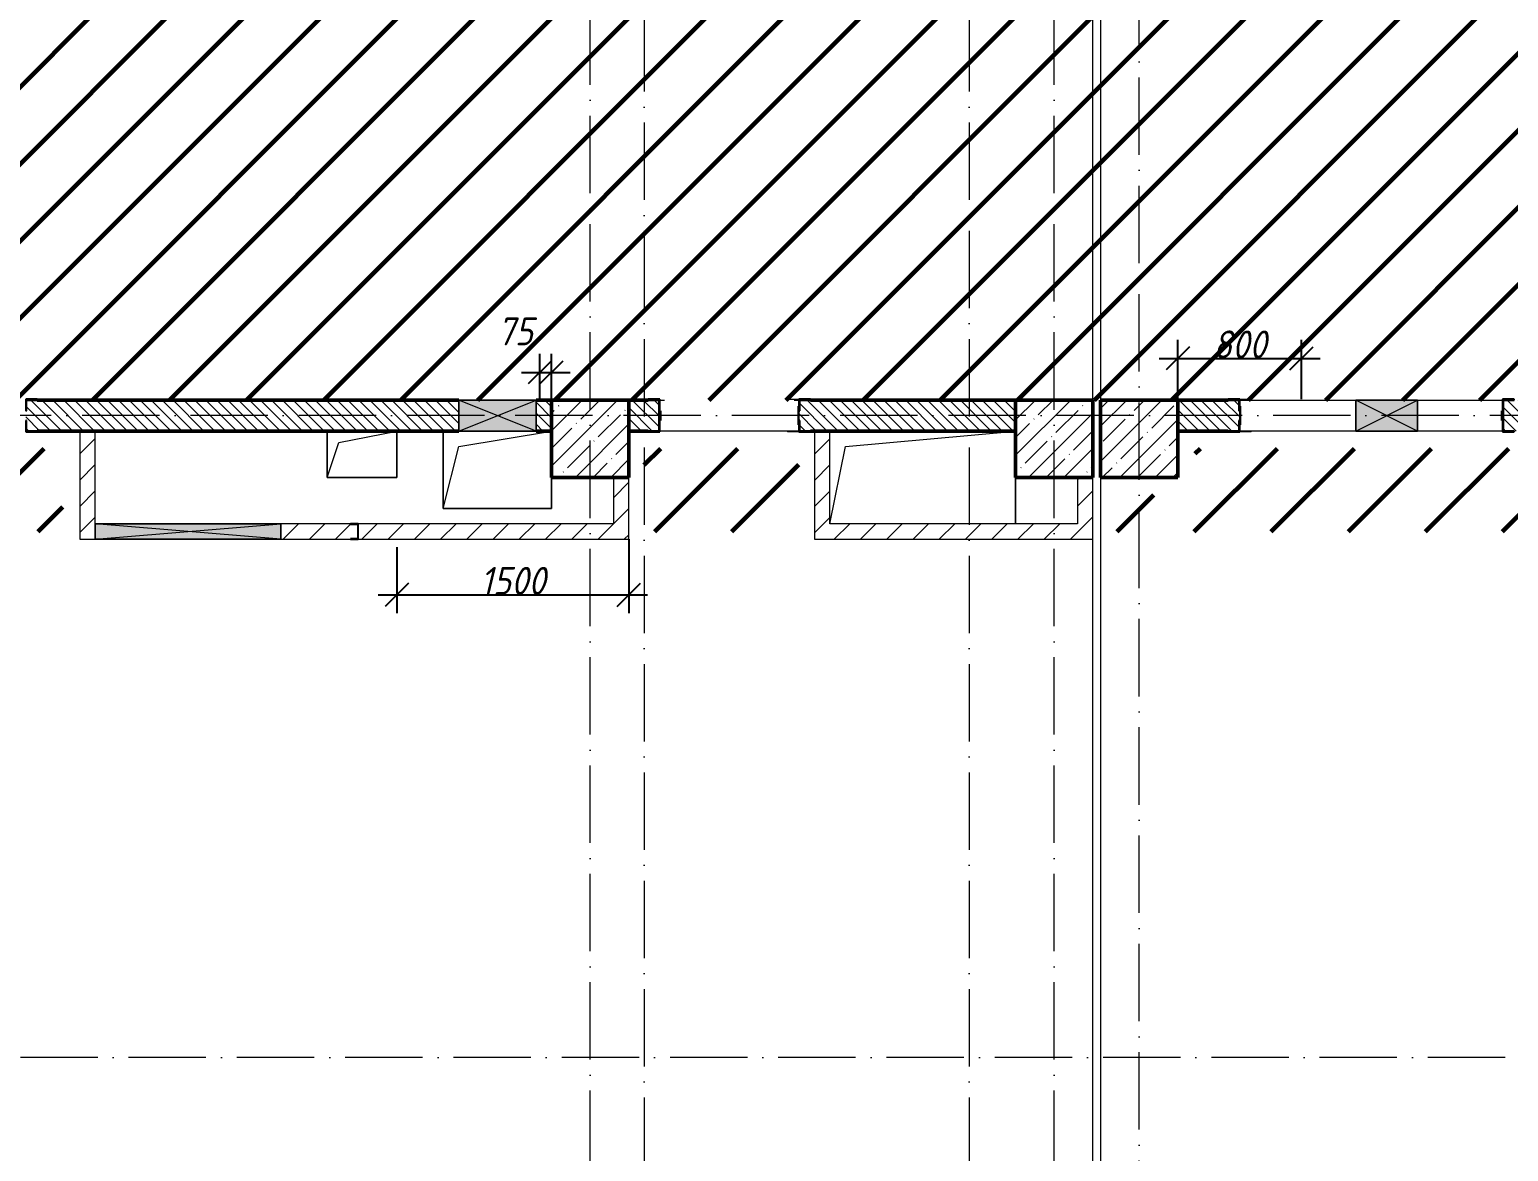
# Model space of a CAD drawing. Header units: millimetres. Extents: x -606178 to 312196, y -19338 to 632709.
# Drawn here: x -199926 to -190364, y 453019 to 460270 of the extents above; entities that cross this region are included whole.
import ezdxf

# ---------------------------------------------------------------- set-up
doc = ezdxf.new("R2010")
doc.units = ezdxf.units.MM
doc.linetypes.add('50_200_ШТРИХ_1Т_ш5_п1_п1_', pattern=[700, 500, -100, 0, -100])
for name, color, linetype, lineweight in [('6.4.1) Окр пт с инж. ПТ2.16', 3, 'Continuous', 60), ('A-____-____-DIMS', 7, 'Continuous', 9), ('A-DETL-GENF-OTLN', 7, 'Continuous', 9), ('A-FLOR-____-OTLN', 7, 'Continuous', 9), ('A-GENM-____-MCUT', 7, 'Continuous', 25), ('A-GENM-____-OTLN', 7, 'Continuous', 9), ('A-GENM-____-OTLN-1', 7, 'Continuous', 25), ('A-GLAZ-____-OTLN', 7, 'Continuous', 9), ('A-WALL-____-MCUT-2', 7, 'Continuous', 50), ('A-WALL-____-PATT-1', 7, 'Continuous', 9), ('A-WALL-FNSH-MCUT-1', 7, 'Continuous', 9), ('I-WALL-____-OTLN', 7, 'Continuous', 9), ('S-COLS-____-MCUT', 7, 'Continuous', 50), ('S-COLS-____-OTLN', 7, 'Continuous', 9), ('S-GRID-____-OTLN-1', 7, '50_200_ШТРИХ_1Т_ш5_п1_п1_', 9)]:
    doc.layers.add(name, color=color, linetype=linetype, lineweight=lineweight)
doc.styles.add('ISOCPEUR_I_10', font='isocpeui.ttf', dxfattribs={"width": 0.9, "height": 180})
doc.dimstyles.new('ISO-1_8_0_9К_СРЕДНИЙ_Кладочные_3', dxfattribs={"dimscale": 304.8, "dimtxt": 179.276612, "dimasz": 0.492126, "dimexe": 0.393701, "dimexo": 0, "dimgap": 0, "dimtad": 1, "dimdec": 3, "dimrnd": 0.001, "dimdsep": 46, "dimtxsty": 'ISOCPEUR_I_10', "dimblk1": 'OBLIQUE', "dimblk2": 'OBLIQUE', "dimsah": 1, "dimcen": 0.09, "dimdle": 0.393701, "dimazin": 0, "dimtfac": 1, "dimtdec": 4, "dimtix": 1, "dimtmove": 0, "dimatfit": 3, "dimfxl": 1, "dimtvp": 1, "dimtolj": 1, "dimtzin": 0, "dimarcsym": 2})
doc.dimstyles.new('ISO-1_8_0_9К_СРЕДНИЙ_Кладочные_4', dxfattribs={"dimscale": 304.8, "dimtxt": 179.276612, "dimasz": 0.492126, "dimexe": 0.393701, "dimexo": 0, "dimgap": 0, "dimtad": 1, "dimdec": 3, "dimrnd": 0.001, "dimdsep": 46, "dimtxsty": 'ISOCPEUR_I_10', "dimblk1": 'OBLIQUE', "dimblk2": 'OBLIQUE', "dimsah": 1, "dimcen": 0.09, "dimdle": 0.393701, "dimazin": 0, "dimtfac": 1, "dimtdec": 4, "dimtix": 1, "dimtmove": 1, "dimatfit": 3, "dimfxl": 1, "dimtvp": 1, "dimtolj": 1, "dimtzin": 0, "dimarcsym": 2})
pattern_1 = [(45, (-264901.3, 451794.26), (-84.85281, 84.85281), [])]
pattern_2 = [(135, (-264901.3, 451794.26), (-35.35534, -35.35534), [])]

# ---------------------------------------------------------------- blocks, each defined once
blk = doc.blocks.new('BSC_Колонна _Прямоугольная - 500х500-V56-АР1_План отверстий 2 этажа в осях 1-64_А-ГГ')
at = {"layer": 'S-COLS-____-OTLN'}
h = blk.add_hatch(dxfattribs=at)
h.set_pattern_fill('FP_85', color=256, style=0, pattern_type=2)
h.set_pattern_definition([(45, (-68600, -5831.04), (-114.04925, 114.04925), []), (45, (-68485.95, -5831.04), (-114.04925, 114.04925), [201.613, -40.323, 3.353, -36.97])])
h.paths.add_polyline_path([(-250, -250), (250, -250), (250, 250), (-250, 250)], flags=0)
at = {"layer": 'S-COLS-____-MCUT'}
for p, q in [((250, 250), (-250, 250)), ((-250, 250), (-250, -250)), ((250, -250), (250, 250)), ((-250, -250), (250, -250))]:
    blk.add_line(p, q, dxfattribs=at)
blk = doc.blocks.new('BSC_Колонна _Прямоугольная - 500х500-V113-АР1_План отверстий 2 этажа в осях 1-64_А-ГГ')
at = {"layer": 'S-COLS-____-OTLN'}
h = blk.add_hatch(dxfattribs=at)
h.set_pattern_fill('FP_142', color=256, style=0, pattern_type=2)
h.set_pattern_definition([(45, (-71600, -5831.04), (-114.04925, 114.04925), []), (45, (-71485.95, -5831.04), (-114.04925, 114.04925), [201.613, -40.323, 3.353, -36.97])])
h.paths.add_polyline_path([(-250, -250), (250, -250), (250, 250), (-250, 250)], flags=0)
at = {"layer": 'S-COLS-____-MCUT'}
for p, q in [((250, 250), (-250, 250)), ((-250, 250), (-250, -250)), ((250, -250), (250, 250)), ((-250, -250), (250, -250))]:
    blk.add_line(p, q, dxfattribs=at)
blk = doc.blocks.new('BSC_Колонна _Прямоугольная - 500х500-V131-АР1_План отверстий 2 этажа в осях 1-64_А-ГГ')
at = {"layer": 'S-COLS-____-OTLN'}
h = blk.add_hatch(dxfattribs=at)
h.set_pattern_fill('FP_161', color=256, style=0, pattern_type=2)
h.set_pattern_definition([(45, (-72150, -5831.04), (-114.04925, 114.04925), []), (45, (-72035.95, -5831.04), (-114.04925, 114.04925), [201.613, -40.323, 3.353, -36.97])])
h.paths.add_polyline_path([(-250, -250), (250, -250), (250, 250), (-250, 250)], flags=0)
at = {"layer": 'S-COLS-____-MCUT'}
for p, q in [((250, 250), (-250, 250)), ((-250, 250), (-250, -250)), ((250, -250), (250, 250)), ((-250, -250), (250, -250))]:
    blk.add_line(p, q, dxfattribs=at)
blk = doc.blocks.new('Фахверк_СКБ_Уголок - 200_3960_зеркало-28268689-АР1_План отверстий 2 этажа в осях 1-64_А-ГГ')
at = {"layer": 'A-GENM-____-MCUT'}
for p, q in [((200, 156), (125, 156)), ((125, 156), (125, 81)), ((131, 81), (131, 150)), ((131, 150), (200, 150)), ((200, 150), (200, 156)), ((125, 81), (131, 81)), ((131, 19), (125, 19)), ((125, 19), (125, -56)), ((131, -50), (131, 19)), ((125, -56), (200, -56)), ((200, -50), (131, -50)), ((200, -56), (200, -50))]:
    blk.add_line(p, q, dxfattribs=at)
blk = doc.blocks.new('Фахверк_СКБ_Уголок - 200_3960-28268576-АР1_План отверстий 2 этажа в осях 1-64_А-ГГ')
at = {"layer": 'A-GENM-____-MCUT'}
for p, q in [((200, 156), (125, 156)), ((125, 156), (125, 81)), ((131, 81), (131, 150)), ((131, 150), (200, 150)), ((200, 150), (200, 156)), ((125, 81), (131, 81)), ((131, 19), (125, 19)), ((125, 19), (125, -56)), ((131, -50), (131, 19)), ((125, -56), (200, -56)), ((200, -50), (131, -50)), ((200, -56), (200, -50))]:
    blk.add_line(p, q, dxfattribs=at)
blk = doc.blocks.new('154_Стойка_СКБ_Уголок - СМ-2480_200-28346303-АР1_План отверстий 2 этажа в осях 1-64_А-ГГ')
at = {"layer": 'A-GENM-____-MCUT'}
for p, q in [((125, 156), (125, 81)), ((200, 156), (125, 156)), ((131, 81), (131, 150)), ((131, 150), (200, 150)), ((200, 150), (200, 156)), ((125, 81), (131, 81)), ((131, 19), (125, 19)), ((125, 19), (125, -56)), ((131, -50), (131, 19)), ((125, -56), (200, -56)), ((200, -50), (131, -50)), ((200, -56), (200, -50))]:
    blk.add_line(p, q, dxfattribs=at)
blk = doc.blocks.new('Стойка_Влож_Полоса боковая - Полоса-28213942-АР1_План отверстий 2 этажа в осях 1-64_А-ГГ')
at = {"layer": 'A-GENM-____-OTLN'}
for p, q in [((-5, 60), (0, 60)), ((-5, -60), (-5, 60)), ((0, 31), (0, -31)), ((0, -60), (-5, -60))]:
    blk.add_line(p, q, dxfattribs=at)
blk = doc.blocks.new('Стойка_Влож_Уголок_Опорный - Уголок-28213941-АР1_План отверстий 2 этажа в осях 1-64_А-ГГ')
at = {"layer": 'A-GENM-____-OTLN'}
for p, q in [((-212, -6), (-212, 0)), ((0, 0), (0, -6)), ((-212, -75), (-212, -6)), ((-212, -6), (-206, -6)), ((-212, -75), (-206, -75)), ((-6, -6), (0, -6)), ((-6, -75), (0, -75)), ((0, -6), (0, -75))]:
    blk.add_line(p, q, dxfattribs=at)
blk = doc.blocks.new('154_Фахверк_СКБ_Швеллер - Тип_100_3960-28318856-АР1_План отверстий 2 этажа в осях 1-64_А-ГГ')
at = {"layer": 'A-GENM-____-MCUT'}
for p, q in [((175, 50), (125, 50)), ((125, 50), (125, -50)), ((128, 47), (175, 47)), ((128, -47), (128, 47)), ((175, 47), (175, 50)), ((125, -50), (175, -50)), ((175, -47), (128, -47)), ((175, -50), (175, -47))]:
    blk.add_line(p, q, dxfattribs=at)
blk = doc.blocks.new('AR_Отверстие прямоугольное _в плите_ - AR_Отверстие прямоугольное _в плите_-30552548-АР1_План отверстий 2 этажа в осях 1-64_А-ГГ')
at = {"layer": 'A-GENM-____-OTLN'}
for p, q in [((-500, 200), (600, 300)), ((-600, -300), (-500, 200)), ((600, -300), (600, 0))]:
    blk.add_line(p, q, dxfattribs=at)
blk = doc.blocks.new('AR_Отверстие прямоугольное _в плите_ - AR_Отверстие прямоугольное _в плите_-30553029-АР1_План отверстий 2 этажа в осях 1-64_А-ГГ')
at = {"layer": 'A-GENM-____-OTLN'}
for p, q in [((-350, 250), (-350, -250)), ((-250, 150), (350, 250)), ((-350, -250), (-250, 150)), ((350, -250), (350, -50)), ((-350, -250), (350, -250))]:
    blk.add_line(p, q, dxfattribs=at)
blk = doc.blocks.new('AR_Отверстие прямоугольное _в плите_ - AR_Отверстие прямоугольное _в плите_-V184-АР1_План отверстий 2 этажа в осях 1-64_А-ГГ')
at = {"layer": 'A-GENM-____-OTLN'}
for p, q in [((-225, 150), (-225, -150)), ((-150, 75), (225, 150)), ((225, -150), (225, 150)), ((-225, -150), (-150, 75)), ((-225, -150), (225, -150))]:
    blk.add_line(p, q, dxfattribs=at)
blk = doc.blocks.new('AR_Отверстие прямоугольное _в стене__БезПР - AR_Отверстие прямоугольное _в стене__БезПР-36427847-АР1_План отверстий 2 этажа в осях 1-64_А-ГГ')
at = {"layer": 'A-GLAZ-____-OTLN'}
blk.add_hatch(color=256, dxfattribs=at).paths.add_polyline_path([(250, 100), (-250, 100), (-250, -100), (250, -100)], flags=0)
at = {"layer": 'A-DETL-GENF-OTLN'}
for p, q in [((-250, -100), (-250, 100)), ((-250, 100), (250, 100)), ((250, 100), (-250, -100)), ((-250, 100), (250, -100)), ((250, 100), (-250, 100)), ((-250, 100), (-250, -100)), ((250, 100), (250, -100)), ((250, -100), (250, 100)), ((250, -100), (-250, -100)), ((-250, -100), (250, -100))]:
    blk.add_line(p, q, dxfattribs=at)
at = {"layer": 'A-GLAZ-____-OTLN'}
blk.add_line((250, 100), (-250, 100), dxfattribs=at)
blk = doc.blocks.new('AR_Отверстие прямоугольное _в стене__БезПР - AR_Отверстие прямоугольное _в стене__БезПР-36428632-АР1_План отверстий 2 этажа в осях 1-64_А-ГГ')
at = {"layer": 'A-GLAZ-____-OTLN'}
blk.add_hatch(color=256, dxfattribs=at).paths.add_polyline_path([(-200, -100), (200, -100), (200, 100), (-200, 100)], flags=0)
at = {"layer": 'A-DETL-GENF-OTLN'}
for p, q in [((-200, -100), (-200, 100)), ((-200, 100), (200, 100)), ((200, 100), (-200, -100)), ((-200, 100), (200, -100)), ((200, 100), (-200, 100)), ((-200, 100), (-200, -100)), ((200, 100), (200, -100)), ((200, -100), (200, 100)), ((200, -100), (-200, -100)), ((-200, -100), (200, -100))]:
    blk.add_line(p, q, dxfattribs=at)
at = {"layer": 'A-GLAZ-____-OTLN'}
blk.add_line((200, 100), (-200, 100), dxfattribs=at)
blk = doc.blocks.new('AR_Отверстие прямоугольное _в стене__БезПР - AR_Отверстие прямоугольное _в стене__БезПР-36428102-АР1_План отверстий 2 этажа в осях 1-64_А-ГГ')
at = {"layer": 'A-GLAZ-____-OTLN'}
blk.add_hatch(color=256, dxfattribs=at).paths.add_polyline_path([(-600, 50), (-600, -50), (600, -50), (600, 50)], flags=0)
at = {"layer": 'A-DETL-GENF-OTLN'}
for p, q in [((-600, -50), (-600, 50)), ((-600, 50), (600, 50)), ((600, 50), (-600, -50)), ((-600, 50), (600, -50)), ((600, 50), (-600, 50)), ((-600, 50), (-600, -50)), ((600, 50), (600, -50)), ((600, -50), (600, 50)), ((600, -50), (-600, -50)), ((-600, -50), (600, -50))]:
    blk.add_line(p, q, dxfattribs=at)
at = {"layer": 'A-GLAZ-____-OTLN'}
blk.add_line((600, 50), (-600, 50), dxfattribs=at)
blk = doc.blocks.new('_Oblique')
at = {"color": 0, "linetype": 'ByBlock', "lineweight": -2}
blk.add_line((-0.5, -0.5), (0.5, 0.5), dxfattribs=at)
blk = doc.blocks.new('*D4751')
at = {"layer": 'A-____-____-DIMS', "color": 0, "lineweight": -2, "transparency": 16777216}
for p, q in [((-192501.3, 457875.3), (-192501.3, 458264.7)), ((-191701.3, 457881.3), (-191701.3, 458264.7)), ((-192621.3, 458144.7), (-191581.3, 458144.7))]:
    blk.add_line(p, q, dxfattribs=at)
at = {"layer": 'Defpoints', "color": 0, "transparency": 16777216}
for p in [(-191701.3, 458144.7), (-192501.3, 457875.3), (-191701.3, 457881.3)]:
    blk.add_point(p, dxfattribs=at)
at = {"layer": 'A-____-____-DIMS', "color": 0, "lineweight": -2, "transparency": 16777216, "xscale": 150, "yscale": 150, "zscale": 150, "rotation": 180}
blk.add_blockref('_Oblique', (-192501.3, 458144.7), dxfattribs=at)
at = {"layer": 'A-____-____-DIMS', "color": 0, "lineweight": -2, "transparency": 16777216, "xscale": 150, "yscale": 150, "zscale": 150}
blk.add_blockref('_Oblique', (-191701.3, 458144.7), dxfattribs=at)
at = {"layer": 'A-____-____-DIMS', "color": 0, "transparency": 16777216, "insert": (-192101.3, 458234.7), "char_height": 180, "width": 409.578, "attachment_point": 5, "style": 'ISOCPEUR_I_10'}
blk.add_mtext('\\A1;800', dxfattribs=at)
blk = doc.blocks.new('*D4713')
at = {"layer": 'A-____-____-DIMS', "color": 0, "lineweight": -2, "transparency": 16777216}
for p, q in [((-196626.3, 457875.3), (-196626.3, 458174.2)), ((-196551.3, 457875.3), (-196551.3, 458174.2)), ((-196746.3, 458054.2), (-196431.3, 458054.2))]:
    blk.add_line(p, q, dxfattribs=at)
at = {"layer": 'Defpoints', "color": 0, "transparency": 16777216}
for p in [(-196551.3, 458054.2), (-196626.3, 457875.3), (-196551.3, 457875.3)]:
    blk.add_point(p, dxfattribs=at)
at = {"layer": 'A-____-____-DIMS', "color": 0, "lineweight": -2, "transparency": 16777216, "xscale": 150, "yscale": 150, "zscale": 150, "rotation": 180}
blk.add_blockref('_Oblique', (-196626.3, 458054.2), dxfattribs=at)
at = {"layer": 'A-____-____-DIMS', "color": 0, "lineweight": -2, "transparency": 16777216, "xscale": 150, "yscale": 150, "zscale": 150}
blk.add_blockref('_Oblique', (-196551.3, 458054.2), dxfattribs=at)
at = {"layer": 'A-____-____-DIMS', "color": 0, "transparency": 16777216, "insert": (-196902.4, 458409.3), "char_height": 180, "width": 273.052, "attachment_point": 1, "line_spacing_factor": 1.149209, "style": 'ISOCPEUR_I_10'}
blk.add_mtext('\\A1;75', dxfattribs=at)
blk = doc.blocks.new('*D4714')
at = {"layer": 'A-____-____-DIMS', "color": 0, "lineweight": -2, "transparency": 16777216}
for p, q in [((-197551.3, 456925.3), (-197551.3, 456497.2)), ((-196051.3, 456975.3), (-196051.3, 456497.2)), ((-197671.3, 456617.2), (-195931.3, 456617.2))]:
    blk.add_line(p, q, dxfattribs=at)
at = {"layer": 'Defpoints', "color": 0, "transparency": 16777216}
for p in [(-197551.3, 456925.3), (-196051.3, 456975.3), (-196051.3, 456617.2)]:
    blk.add_point(p, dxfattribs=at)
at = {"layer": 'A-____-____-DIMS', "color": 0, "lineweight": -2, "transparency": 16777216, "xscale": 150, "yscale": 150, "zscale": 150, "rotation": 180}
blk.add_blockref('_Oblique', (-197551.3, 456617.2), dxfattribs=at)
at = {"layer": 'A-____-____-DIMS', "color": 0, "lineweight": -2, "transparency": 16777216, "xscale": 150, "yscale": 150, "zscale": 150}
blk.add_blockref('_Oblique', (-196051.3, 456617.2), dxfattribs=at)
at = {"layer": 'A-____-____-DIMS', "color": 0, "transparency": 16777216, "insert": (-196801.3, 456707.2), "char_height": 180, "width": 504.733, "attachment_point": 5, "style": 'ISOCPEUR_I_10'}
blk.add_mtext('\\A1;1500', dxfattribs=at)

msp = doc.modelspace()

# ---------------------------------------------------------------- hatches: boundary and pattern name
at = {"layer": '6.4.1) Окр пт с инж. ПТ2.16'}
h = msp.add_hatch(dxfattribs=at)
h.set_pattern_fill('ANSI31', color=256, scale=111)
h.paths.add_polyline_path([(-226051.3011, 460975.3011), (-175901.3011, 460975.3011), (-175901.3011, 457875.3011), (-226051.3011, 457875.3011)])
h = msp.add_hatch(dxfattribs=at)
h.set_pattern_fill('ANSI31', color=256, scale=111)
h.paths.add_polyline_path([(-190113.3011, 457563.3011), (-192389.3011, 457563.3011), (-192389.3011, 457263.3011), (-192939.3011, 457263.3011), (-192939.3011, 457025.3011), (-190113.3011, 457025.3011)])
h.paths.add_polyline_path([(-199711.3011, 457563.3011), (-201931.3011, 457563.3011), (-201931.3011, 457163.3011), (-207351.3011, 457163.3011), (-207351.3011, 457563.3011), (-208089.3011, 457563.3011), (-208089.3011, 457163.3011), (-208813.3011, 457163.3011), (-208813.3011, 457563.3011), (-210939.3011, 457563.3011), (-210939.3011, 457163.3011), (-213039.3011, 457163.3011), (-213039.3011, 457025.3011), (-207961.3011, 457025.3011), (-207961.3011, 457442.6987), (-207481.3011, 457442.6987), (-207481.3011, 457025.3011), (-199711.3011, 457025.3011)])
h.paths.add_polyline_path([(-194951.3011, 457563.3011), (-195951.3011, 457563.3011), (-195951.3011, 457025.3011), (-194951.3011, 457025.3011)])
h.paths.add_polyline_path([(-217301.3011, 457865.3011), (-218767.83, 457694.3011, -1), (-218767.83, 457644.3011), (-217853.596, 457025.3011), (-217301.3011, 457025.3011)])
at = {"layer": 'A-WALL-____-PATT-1'}
h = msp.add_hatch(dxfattribs=at)
h.set_pattern_fill('FP_6', color=256, style=0, pattern_type=2)
h.set_pattern_definition(pattern_2)
h.paths.add_polyline_path([(-196651.3011, 457675.3011), (-196551.3011, 457675.3011), (-196551.3011, 457875.3011), (-196651.3011, 457875.3011), (-196651.3011, 457681.1835)], flags=0)
h.paths.add_polyline_path([(-197151.3011, 457675.3011), (-197151.3011, 457875.3011), (-199945.3011, 457874.9482), (-199945.3011, 457806.3011), (-199951.3011, 457806.3011), (-199951.3011, 457744.3011), (-199945.3011, 457744.3011), (-199945.3011, 457675.3011), (-197751.3477, 457675.3011)], flags=0)
h.paths.add_polyline_path([(-201726.3011, 457675.3011), (-201657.3011, 457675.3011), (-201657.3011, 457744.3011), (-201651.3011, 457744.3011), (-201651.3011, 457806.3011), (-201657.3011, 457806.3011), (-201657.3011, 457875.3011), (-202051.3011, 457875.3011), (-202051.3011, 457675.3011)], flags=0)
h = msp.add_hatch(dxfattribs=at)
h.set_pattern_fill('FP_6', color=256, style=0, pattern_type=2)
h.set_pattern_definition(pattern_2)
h.paths.add_polyline_path([(-194876.3011, 457675.3011), (-193551.3011, 457675.3011), (-193551.3011, 457875.3011), (-194945.3011, 457875.3011), (-194945.3011, 457806.3011), (-194951.3011, 457806.3011), (-194951.3011, 457744.3011), (-194945.3011, 457744.3011), (-194945.3011, 457675.3011)], flags=0)
h.paths.add_polyline_path([(-195926.3011, 457675.3011), (-195857.3011, 457675.3011), (-195857.3011, 457744.3011), (-195851.3011, 457744.3011), (-195851.3011, 457806.3011), (-195857.3011, 457806.3011), (-195857.3011, 457875.3011), (-196051.3011, 457875.3011), (-196051.3011, 457675.3011), (-195983.8834, 457675.3011)], flags=0)
h = msp.add_hatch(dxfattribs=at)
h.set_pattern_fill('FP_6', color=256, style=0, pattern_type=2)
h.set_pattern_definition(pattern_2)
h.paths.add_polyline_path([(-190195.3011, 457675.3011), (-190001.3011, 457675.3011), (-190001.3011, 457875.3011), (-190395.3011, 457875.3011), (-190395.3011, 457806.3011), (-190401.3011, 457806.3011), (-190401.3011, 457744.3011), (-190395.3011, 457744.3011), (-190395.3011, 457675.3011), (-190326.3011, 457675.3011)], flags=0)
h.paths.add_polyline_path([(-192501.3011, 457675.3011), (-192107.3011, 457675.3011), (-192107.3011, 457744.3011), (-192101.3011, 457744.3011), (-192101.3011, 457806.3011), (-192107.3011, 457806.3011), (-192107.3011, 457875.3011), (-192501.3011, 457875.3011), (-192501.3011, 457715.3011)], flags=0)
h = msp.add_hatch(dxfattribs=at)
h.set_pattern_fill('FP_4', color=256, style=0, pattern_type=2)
h.set_pattern_definition(pattern_1)
h.paths.add_polyline_path([(-199501.3011, 456975.3011), (-199501.3011, 457675.3011), (-199601.3011, 457675.3011), (-199601.3011, 456975.3011)], flags=0)
h = msp.add_hatch(dxfattribs=at)
h.set_pattern_fill('FP_4', color=256, style=0, pattern_type=2)
h.set_pattern_definition(pattern_1)
h.paths.add_polyline_path([(-194751.3011, 457075.3011), (-194751.3011, 457675.3011), (-194851.3011, 457675.3011), (-194851.3011, 457075.3011)], flags=0)
h = msp.add_hatch(dxfattribs=at)
h.set_pattern_fill('FP_4', color=256, style=0, pattern_type=2)
h.set_pattern_definition(pattern_1)
h.paths.add_polyline_path([(-196051.3011, 457075.3011), (-196051.3011, 457375.3011), (-196151.3011, 457375.3011), (-196151.3011, 457075.3011)], flags=0)
h = msp.add_hatch(dxfattribs=at)
h.set_pattern_fill('FP_4', color=256, style=0, pattern_type=2)
h.set_pattern_definition(pattern_1)
h.paths.add_polyline_path([(-193051.3011, 457075.3011), (-193051.3011, 457375.3011), (-193151.3011, 457375.3011), (-193151.3011, 457075.3011)], flags=0)
h = msp.add_hatch(dxfattribs=at)
h.set_pattern_fill('FP_4', color=256, style=0, pattern_type=2)
h.set_pattern_definition(pattern_1)
h.paths.add_polyline_path([(-196051.3011, 456975.3011), (-196051.3011, 457075.3011), (-197801.3011, 457075.3011), (-197801.3011, 456975.3011), (-197751.3477, 456975.3011)], flags=0)
h.paths.add_polyline_path([(-197851.3011, 456975.3011), (-197851.3011, 456978.3011), (-197804.3011, 456978.3011), (-197804.3011, 457072.3011), (-197851.3011, 457072.3011), (-197851.3011, 457075.3011), (-198301.3011, 457075.3011), (-198301.3011, 456975.3011)], flags=0)
h = msp.add_hatch(dxfattribs=at)
h.set_pattern_fill('FP_4', color=256, style=0, pattern_type=2)
h.set_pattern_definition(pattern_1)
h.paths.add_polyline_path([(-193051.3011, 456975.3011), (-193051.3011, 457075.3011), (-194851.3011, 457075.3011), (-194851.3011, 456975.3011), (-194216.4192, 456975.3011)], flags=0)

# ---------------------------------------------------------------- linework, layer by layer
at = {"layer": 'A-FLOR-____-OTLN'}
for p, q in [((-193051.3011, 457875.3011), (-193051.3011, 460775.3011)), ((-193001.3011, 460775.3011), (-193001.3011, 457875.3011)), ((-198001.3011, 457375.3011), (-198001.3011, 457675.3011)), ((-197551.3011, 457675.3011), (-197551.3011, 457375.3011)), ((-197251.3011, 457175.3011), (-197251.3011, 457675.3011)), ((-197551.3011, 457375.3011), (-198001.3011, 457375.3011)), ((-196551.3011, 457375.3011), (-196551.3011, 457175.3011)), ((-193551.3011, 457375.3011), (-193551.3011, 457075.3011)), ((-193001.3011, 457375.3011), (-193001.3011, 450375.3011)), ((-196551.3011, 457175.3011), (-197251.3011, 457175.3011)), ((-193051.3011, 450375.3011), (-193051.3011, 456975.3011))]:
    msp.add_line(p, q, dxfattribs=at)
at = {"layer": 'A-WALL-____-MCUT-2'}
for p, q in [((-197151.3011, 457875.3011), (-199876.3011, 457875.3011)), ((-196551.3011, 457875.3011), (-196651.3011, 457875.3011)), ((-195926.3011, 457875.3011), (-196051.3011, 457875.3011)), ((-193551.3011, 457875.3011), (-194876.3011, 457875.3011)), ((-192176.3011, 457875.3011), (-192501.3011, 457875.3011)), ((-195851.3011, 457744.3011), (-195851.3011, 457806.3011)), ((-190401.3011, 457806.3011), (-190401.3011, 457744.3011)), ((-199876.3011, 457675.3011), (-197151.3011, 457675.3011)), ((-196651.3011, 457675.3011), (-196551.3011, 457675.3011)), ((-196051.3011, 457675.3011), (-195926.3011, 457675.3011)), ((-194876.3011, 457675.3011), (-193551.3011, 457675.3011)), ((-192501.3011, 457675.3011), (-192176.3011, 457675.3011))]:
    msp.add_line(p, q, dxfattribs=at)
at = {"layer": 'A-WALL-FNSH-MCUT-1'}
for p, q in [((-199601.3011, 457675.3011), (-199601.3011, 456975.3011)), ((-199501.3011, 457075.3011), (-199501.3011, 457675.3011)), ((-194851.3011, 457675.3011), (-194851.3011, 456975.3011)), ((-194751.3011, 457075.3011), (-194751.3011, 457675.3011)), ((-196151.3011, 457375.3011), (-196151.3011, 457075.3011)), ((-196051.3011, 456975.3011), (-196051.3011, 457375.3011)), ((-193151.3011, 457375.3011), (-193151.3011, 457075.3011)), ((-193051.3011, 456975.3011), (-193051.3011, 457375.3011)), ((-197851.3011, 457075.3011), (-198301.3011, 457075.3011)), ((-196151.3011, 457075.3011), (-197801.3011, 457075.3011)), ((-193151.3011, 457075.3011), (-194751.3011, 457075.3011)), ((-199601.3011, 456975.3011), (-199501.3011, 456975.3011)), ((-198301.3011, 456975.3011), (-197851.3011, 456975.3011)), ((-197801.3011, 456975.3011), (-196051.3011, 456975.3011)), ((-194851.3011, 456975.3011), (-193051.3011, 456975.3011))]:
    msp.add_line(p, q, dxfattribs=at)
at = {"layer": 'I-WALL-____-OTLN'}
for p, q in [((-195851.3011, 457875.3011), (-195821.3011, 457875.3011)), ((-194981.3011, 457875.3011), (-194951.3011, 457875.3011)), ((-192101.3011, 457875.3011), (-191351.3011, 457875.3011)), ((-190951.3011, 457875.3011), (-190401.3011, 457875.3011)), ((-194951.3011, 457675.3011), (-195851.3011, 457675.3011)), ((-191351.3011, 457675.3011), (-192101.3011, 457675.3011)), ((-190401.3011, 457675.3011), (-190951.3011, 457675.3011))]:
    msp.add_line(p, q, dxfattribs=at)
at = {"layer": 'S-GRID-____-OTLN-1'}
for p, q in [((-195951.3011, 501675.2188), (-195951.3011, 447559.231)), ((-193851.3011, 501675.2188), (-193851.3011, 447559.231)), ((-196301.3011, 447311.6528), (-196301.3011, 461944.7985)), ((-193301.3011, 447311.6528), (-193301.3011, 461944.7985)), ((-192751.3011, 447559.231), (-192751.3011, 461944.7985)), ((-174582.5138, 457775.3011), (-269570.0713, 457775.3011)), ((-160980.2414, 453625.3011), (-269570.0713, 453625.3011))]:
    msp.add_line(p, q, dxfattribs=at)

# ---------------------------------------------------------------- block references
at = {"layer": 'A-GENM-____-OTLN'}
for name, p, rotation in [('Стойка_Влож_Уголок_Опорный - Уголок-28213941-АР1_План отверстий 2 этажа в осях 1-64_А-ГГ', (-194951.3011, 457669.3011), 269.9999999999995), ('Стойка_Влож_Уголок_Опорный - Уголок-28213941-АР1_План отверстий 2 этажа в осях 1-64_А-ГГ', (-192101.3011, 457881.3011), 89.99999999999955), ('Стойка_Влож_Полоса боковая - Полоса-28213942-АР1_План отверстий 2 этажа в осях 1-64_А-ГГ', (-192101.3011, 457775.3011), 180)]:
    msp.add_blockref(name, p, dxfattribs=dict(at, rotation=rotation))
for name, p in [('Стойка_Влож_Полоса боковая - Полоса-28213942-АР1_План отверстий 2 этажа в осях 1-64_А-ГГ', (-194951.3011, 457775.3011)), ('AR_Отверстие прямоугольное _в плите_ - AR_Отверстие прямоугольное _в плите_-V184-АР1_План отверстий 2 этажа в осях 1-64_А-ГГ', (-197776.3011, 457525.3011)), ('AR_Отверстие прямоугольное _в плите_ - AR_Отверстие прямоугольное _в плите_-30553029-АР1_План отверстий 2 этажа в осях 1-64_А-ГГ', (-196901.3011, 457425.3011)), ('AR_Отверстие прямоугольное _в плите_ - AR_Отверстие прямоугольное _в плите_-30552548-АР1_План отверстий 2 этажа в осях 1-64_А-ГГ', (-194151.3011, 457375.3011))]:
    msp.add_blockref(name, p, dxfattribs=at)
at = {"layer": 'A-GENM-____-OTLN-1'}
for name, p in [('154_Стойка_СКБ_Уголок - СМ-2480_200-28346303-АР1_План отверстий 2 этажа в осях 1-64_А-ГГ', (-200076.3011, 457725.3011)), ('154_Стойка_СКБ_Уголок - СМ-2480_200-28346303-АР1_План отверстий 2 этажа в осях 1-64_А-ГГ', (-195076.3011, 457725.3011)), ('Фахверк_СКБ_Уголок - 200_3960-28268576-АР1_План отверстий 2 этажа в осях 1-64_А-ГГ', (-190526.3011, 457725.3011))]:
    msp.add_blockref(name, p, dxfattribs=at)
at = {"layer": 'A-GENM-____-OTLN-1', "rotation": 180}
for name, p in [('Фахверк_СКБ_Уголок - 200_3960_зеркало-28268689-АР1_План отверстий 2 этажа в осях 1-64_А-ГГ', (-195726.3011, 457825.3011)), ('154_Стойка_СКБ_Уголок - СМ-2480_200-28346303-АР1_План отверстий 2 этажа в осях 1-64_А-ГГ', (-191976.3011, 457825.3011)), ('154_Фахверк_СКБ_Швеллер - Тип_100_3960-28318856-АР1_План отверстий 2 этажа в осях 1-64_А-ГГ', (-197676.3011, 457025.3011))]:
    msp.add_blockref(name, p, dxfattribs=at)
at = {"layer": 'A-GLAZ-____-OTLN', "rotation": 180}
for name, p in [('AR_Отверстие прямоугольное _в стене__БезПР - AR_Отверстие прямоугольное _в стене__БезПР-36427847-АР1_План отверстий 2 этажа в осях 1-64_А-ГГ', (-196901.3011, 457775.3011)), ('AR_Отверстие прямоугольное _в стене__БезПР - AR_Отверстие прямоугольное _в стене__БезПР-36428632-АР1_План отверстий 2 этажа в осях 1-64_А-ГГ', (-191151.3011, 457775.3011)), ('AR_Отверстие прямоугольное _в стене__БезПР - AR_Отверстие прямоугольное _в стене__БезПР-36428102-АР1_План отверстий 2 этажа в осях 1-64_А-ГГ', (-198901.3011, 457025.3011))]:
    msp.add_blockref(name, p, dxfattribs=at)
at = {"layer": 'S-COLS-____-OTLN'}
for name, p in [('BSC_Колонна _Прямоугольная - 500х500-V56-АР1_План отверстий 2 этажа в осях 1-64_А-ГГ', (-196301.3011, 457625.3011)), ('BSC_Колонна _Прямоугольная - 500х500-V113-АР1_План отверстий 2 этажа в осях 1-64_А-ГГ', (-193301.3011, 457625.3011)), ('BSC_Колонна _Прямоугольная - 500х500-V131-АР1_План отверстий 2 этажа в осях 1-64_А-ГГ', (-192751.3011, 457625.3011))]:
    msp.add_blockref(name, p, dxfattribs=at)

# ---------------------------------------------------------------- dimensions: what is measured, and where the dimension line sits
at = {"layer": 'A-____-____-DIMS'}
dim = msp.add_linear_dim(base=(-196551.3011, 458054.1736), p1=(-196626.3011, 457875.3011), p2=(-196551.3011, 457875.3011), dimstyle='ISO-1_8_0_9К_СРЕДНИЙ_Кладочные_4', override={"dimpost": '<>', "dimfxl": 75}, dxfattribs=at)
dim.commit()
dim.dimension.update_dxf_attribs({"geometry": '*D4713', "text_midpoint": (-196765.8674, 458169.3356), "dimtype": 160})
for base, p1, p2, override, picture, middle in [((-191701.3011, 458144.7359), (-192501.3011, 457875.3011), (-191701.3011, 457881.3011), {"dimpost": '<>', "dimfxl": 800.0225}, '*D4751', (-192101.3011, 458234.7359)), ((-196051.3011, 456617.1559), (-197551.3011, 456925.3011), (-196051.3011, 456975.3011), {"dimpost": '<>', "dimfxl": 1500.833102}, '*D4714', (-196801.3011, 456707.1559))]:
    dim = msp.add_linear_dim(base=base, p1=p1, p2=p2, dimstyle='ISO-1_8_0_9К_СРЕДНИЙ_Кладочные_3', override=override, dxfattribs=at)
    dim.commit()
    dim.dimension.update_dxf_attribs({"geometry": picture, "text_midpoint": middle})

doc.saveas('drawing.dxf')
